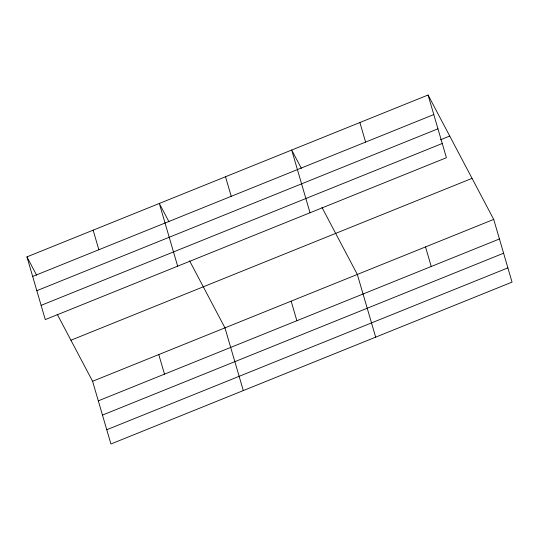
<?xml version="1.0" encoding="UTF-8"?>
<svg xmlns="http://www.w3.org/2000/svg" width="539" height="539" viewBox="0 0 539 539"><rect width="100%" height="100%" fill="white"/><g stroke="black" fill="none" stroke-linecap="round" stroke-linejoin="round"><path stroke-width="0.81" d="M428.074 95.012L446.413 157.718L45.289 319.593L26.95 256.881L428.074 95.012L493.711 219.407L512.05 282.119L110.926 443.988L92.587 381.282L57.222 314.257M32.67 276.446L433.794 114.571M36.834 290.683L437.958 128.808M440.437 139.81L449.735 136.064M41.126 305.357L442.249 143.482M70.926 340.23L472.049 178.355M92.587 381.282L493.711 219.407M98.307 400.848L499.431 238.972M102.471 415.084L503.594 253.209M106.762 429.751L507.886 267.876M301.362 168.37L291.693 150.044L310.033 212.757M321.965 207.421L357.33 274.445L375.67 337.151M168.99 221.792L159.322 203.466L177.661 266.172M189.593 260.842L224.958 327.86L243.298 390.573M26.95 256.881L36.618 275.207M425.52 246.929L431.24 266.488M359.884 122.528L365.604 142.094M291.148 301.153L296.868 320.718M225.504 176.758L231.224 196.317M158.776 354.574L164.496 374.133M93.132 230.173L98.859 249.739"/></g></svg>
